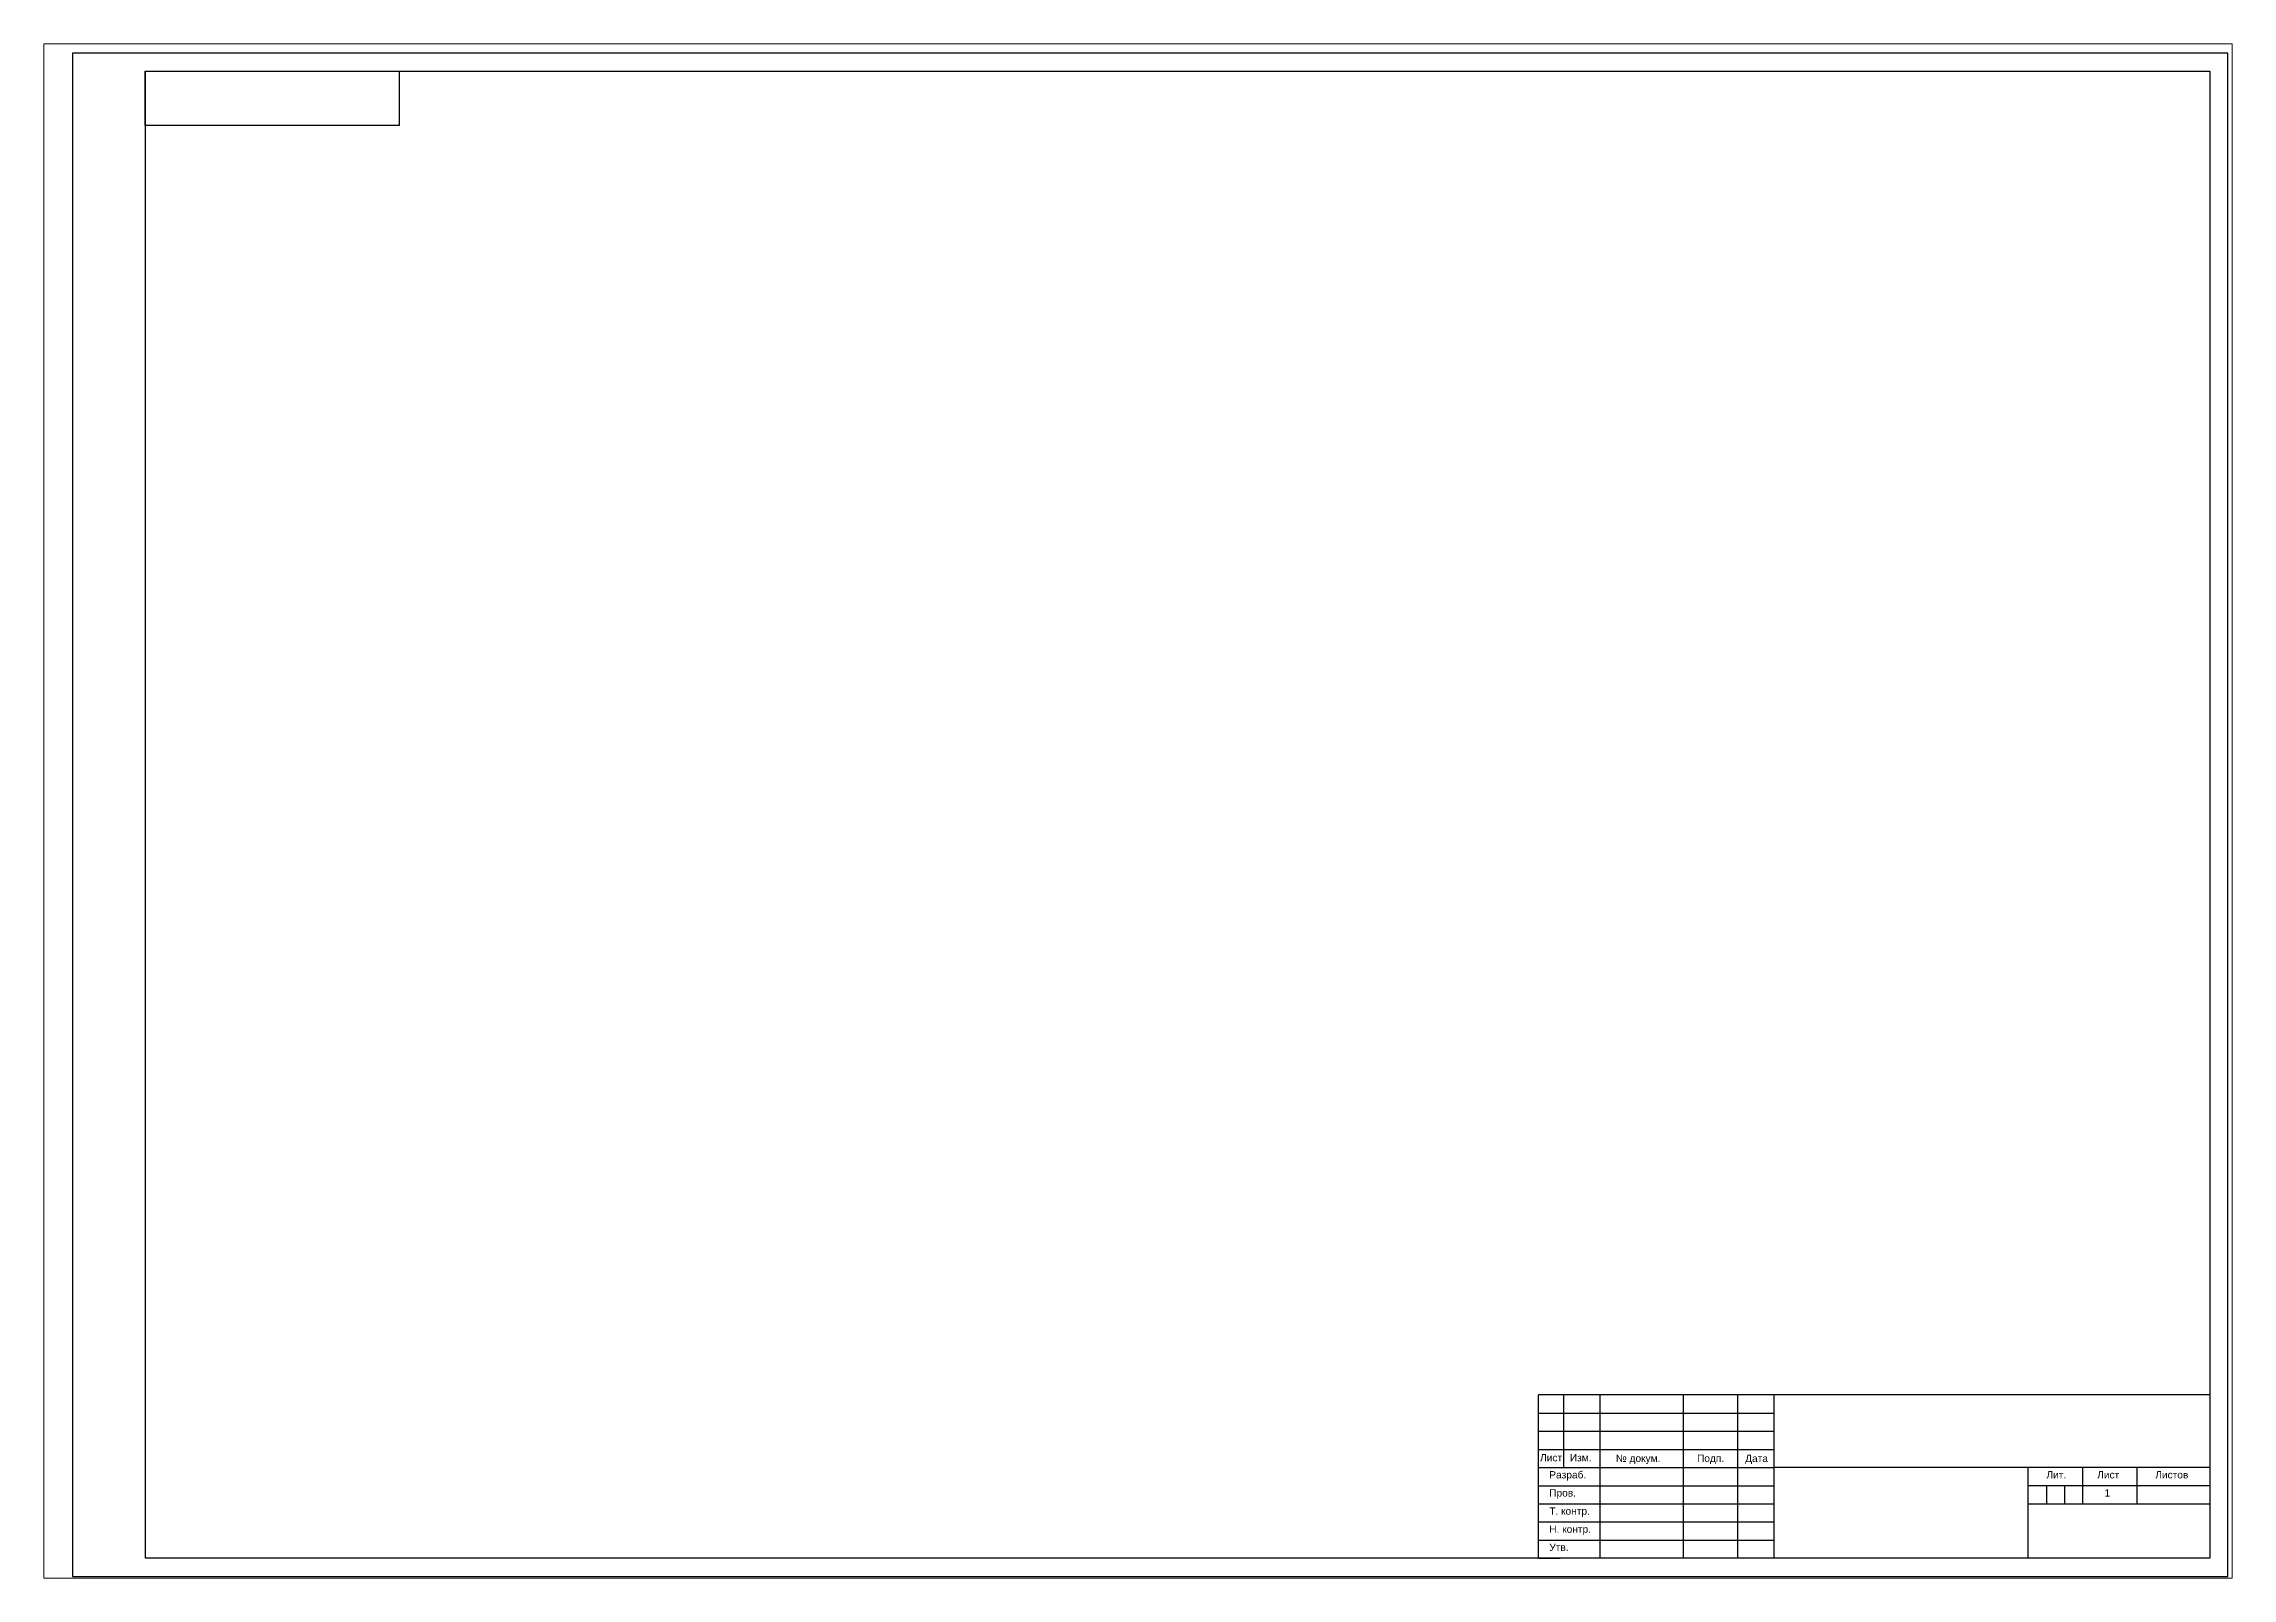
# Paper-space layout 'Лист6' of a CAD drawing. Header units: millimetres. Extents: x 0 to 287, y 0 to 202.
# The model-space entities are those that its viewports show. They can reach past a viewport. Long polylines and large blocks are cut down to what shows.
import ezdxf

# ---------------------------------------------------------------- set-up
doc = ezdxf.new("R2010")
doc.units = ezdxf.units.MM
doc.layers.add('Оформление', color=7, linetype='Continuous', lineweight=30)
doc.layers.add('Элементы', color=7, linetype='Continuous', lineweight=25)
doc.styles.get("Standard").update_dxf_attribs({"font": 'arial.ttf'})

msp = doc.modelspace()

# ---------------------------------------------------------------- linework, layer by layer
at = {"layer": 'Оформление'}
for p, q in [((20021, 39369), (20021, 38959)), ((20021, 39369), (20590, 39369)), ((20590, 39369), (20590, 38959)), ((20590, 39004), (20405, 39004)), ((20405, 38959), (20405, 39004)), ((20412, 38984), (20412, 39004)), ((20422, 38959), (20422, 39004)), ((20445, 38959), (20445, 39004)), ((20460, 38959), (20460, 39004)), ((20470, 38959), (20470, 39004)), ((20405, 38984), (20470, 38984)), ((20590, 38984), (20470, 38984)), ((20540, 38959), (20540, 38984)), ((20555, 38974), (20555, 38984)), ((20570, 38974), (20570, 38984)), ((20405, 38979), (20470, 38979)), ((20405, 38974), (20470, 38974)), ((20590, 38979), (20540, 38979)), ((20540, 38974), (20590, 38974)), ((20545, 38979), (20545, 38974)), ((20550, 38979), (20550, 38974)), ((20405, 38969), (20470, 38969)), ((20405, 38964), (20470, 38964)), ((20590, 38959), (20021, 38959)), ((20405, 38959), (20411, 38959)), ((20405, 38959), (20411, 38959))]:
    msp.add_line(p, q, dxfattribs=at)
at = {"layer": 'Оформление', "lineweight": 25}
for p, q in [((20405, 38999), (20470, 38999)), ((20405, 38994), (20470, 38994)), ((20405, 38989), (20470, 38989))]:
    msp.add_line(p, q, dxfattribs=at)
at = {"layer": 'Оформление'}
for points in [[(20001, 38954), (20595, 38954), (20595, 39374), (20001, 39374)], [(20021, 39369), (20091, 39369), (20091, 39354), (20021, 39354)]]:
    msp.add_lwpolyline(points, close=True, dxfattribs=at)

# ---------------------------------------------------------------- texts
for s, p in [('Лист', (20405.45, 38985.7)), ('Изм.', (20413.67, 38985.7)), ('№ докум.', (20426.35, 38985.55)), ('Подп.', (20448.72, 38985.55)), ('Дата', (20461.98, 38985.52)), ('Разраб.', (20408, 38981)), ('Лит.', (20545, 38981)), ('Лист', (20559, 38981)), ('Листов', (20575, 38981)), ('Пров.', (20408, 38976)), ('1', (20561, 38976)), ('Т. контр.', (20408, 38971)), ('Н. контр.', (20408, 38966)), ('Утв.', (20408, 38961))]:
    msp.add_text(s, height=2, dxfattribs=at).set_placement(p)

psp = doc.layouts.new('Лист6')

# ---------------------------------------------------------------- viewports
at = {"layer": 'Элементы'}
psp.add_viewport(center=(143.55, 100.9), size=(287.2, 201.4781), view_center_point=(20294.66, 39165.03), view_height=423.1039, dxfattribs=at)

doc.saveas('drawing.dxf')
